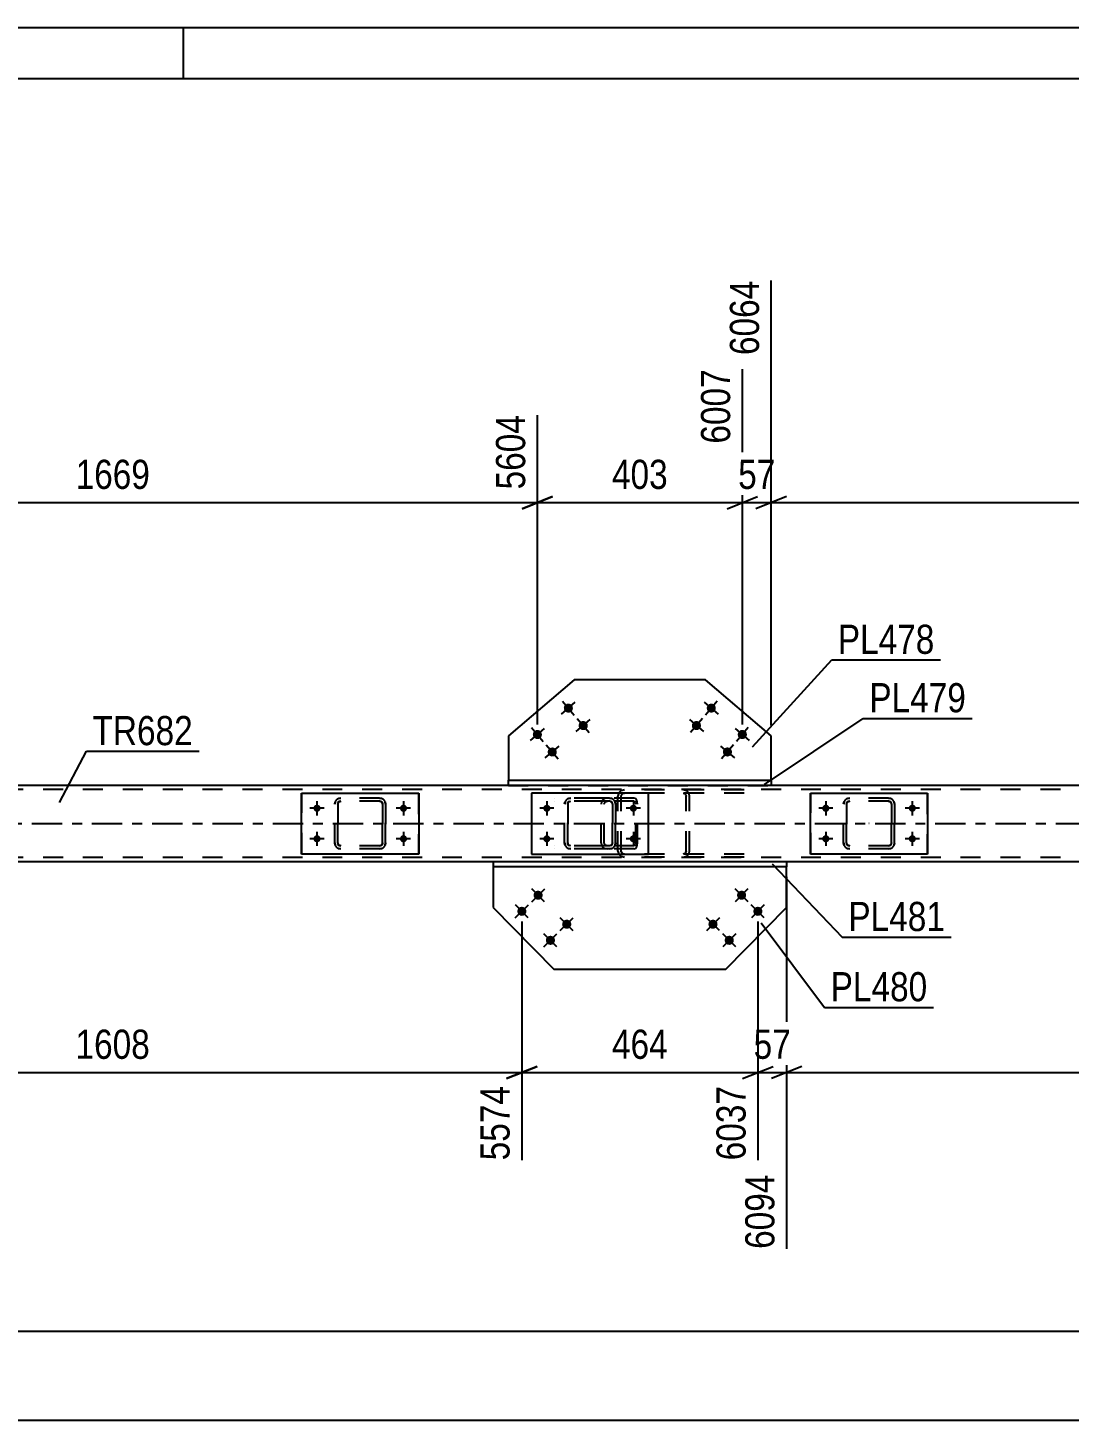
# Model space of a CAD drawing. Header units: millimetres. Extents: x 0 to 1189, y 0 to 841.
# Drawn here: x 333.7 to 436, y 704.2 to 841 of the extents above; entities that cross this region are included whole.
import ezdxf

# ---------------------------------------------------------------- set-up
doc = ezdxf.new("R2010")
doc.units = ezdxf.units.MM
doc.linetypes.add('DXK_LINE_DOT2', pattern=[3.9198, 1.9599, -1.9599])
doc.linetypes.add('DXK_LINE_DOT3', pattern=[5.9187, 2.979, -0.9799, 0.9799, -0.9799])
doc.styles.add('Arial Narrow', font='ARIALN.TTF', dxfattribs={"height": 0.2})

# ---------------------------------------------------------------- blocks, each defined once
blk = doc.blocks.new('Unknown-570385304-1115')
at = {"color": 5, "linetype": 'Continuous'}
for p, q in [((1189, 841), (0, 841)), ((349, 836), (349, 841)), ((1184, 836), (5, 836))]:
    blk.add_line(p, q, dxfattribs=at)
blk = doc.blocks.new('Part-570385304-5511 - 5376')
at = {"color": 2, "linetype": 'Continuous'}
for p, q in [((379.42, 758.59), (379.42, 754.59)), ((408.26, 754.59), (408.26, 758.59)), ((379.42, 754.59), (385.39, 748.54)), ((402.29, 748.54), (408.26, 754.59)), ((385.39, 748.54), (402.29, 748.54))]:
    blk.add_line(p, q, dxfattribs=at)
at = {"color": 7, "linetype": 'DXK_LINE_DOT2'}
blk.add_line((408.26, 758.59), (379.42, 758.59), dxfattribs=at)
blk = doc.blocks.new('Part-570385304-5398 - 5376')
at = {"color": 2, "linetype": 'Continuous'}
for p, q in [((408.26, 759.09), (379.42, 759.09)), ((379.42, 759.09), (379.42, 758.59)), ((408.26, 759.09), (408.26, 758.59)), ((408.26, 758.59), (379.42, 758.59))]:
    blk.add_line(p, q, dxfattribs=at)
blk = doc.blocks.new('Part-570385304-5485 - 5376')
at = {"color": 7, "linetype": 'DXK_LINE_DOT2'}
for p, q in [((392.33, 766.14), (392.09, 766.1)), ((404.09, 766.14), (392.33, 766.14)), ((398.32, 766.1), (398.08, 766.14)), ((391.74, 765.77), (391.69, 765.54)), ((391.69, 760.14), (391.69, 765.54)), ((392.01, 765.54), (392.04, 765.66)), ((392.01, 760.14), (392.01, 765.54)), ((392.04, 765.66), (392.1, 765.76)), ((392.1, 765.76), (392.21, 765.82)), ((392.21, 765.82), (392.33, 765.84)), ((404.09, 765.84), (392.33, 765.84)), ((398.08, 765.84), (398.2, 765.82)), ((398.2, 765.82), (398.3, 765.76)), ((398.3, 765.76), (398.37, 765.66)), ((398.37, 765.66), (398.4, 765.54)), ((398.4, 760.14), (398.4, 765.54)), ((398.72, 765.54), (398.67, 765.77)), ((398.72, 760.14), (398.72, 765.54)), ((391.69, 760.14), (391.74, 759.92)), ((392.04, 760.03), (392.01, 760.14)), ((392.1, 759.93), (392.04, 760.03)), ((392.09, 759.59), (392.33, 759.54)), ((392.21, 759.87), (392.1, 759.93)), ((392.33, 759.84), (392.21, 759.87)), ((404.09, 759.84), (392.33, 759.84)), ((404.09, 759.54), (392.33, 759.54)), ((398.2, 759.87), (398.08, 759.84)), ((398.08, 759.54), (398.32, 759.59)), ((398.3, 759.93), (398.2, 759.87)), ((398.37, 760.03), (398.3, 759.93)), ((398.4, 760.14), (398.37, 760.03)), ((398.67, 759.92), (398.72, 760.14))]:
    blk.add_line(p, q, dxfattribs=at)
for centre, start, end in [((392.31, 765.52), 110.7583, 155.68), ((398.1, 765.52), 24.32, 69.2417), ((392.31, 760.17), 204.32, 249.2417), ((398.1, 760.17), 290.7583, 335.68)]:
    blk.add_arc(centre, 0.621, start, end, dxfattribs=at)
blk = doc.blocks.new('Bolt-570385304-5494 - 5376')
at = {"linetype": 'Continuous'}
for points in [[(384.7, 763.99, -1), (384.7, 764.69, -1)], [(393.2, 763.99, -1), (393.2, 764.69, -1)], [(384.7, 760.99, -1), (384.7, 761.69, -1)], [(393.2, 760.99, -1), (393.2, 761.69, -1)]]:
    blk.add_hatch(color=1, dxfattribs=at).paths.add_polyline_path(points)
at = {"color": 1, "linetype": 'Continuous'}
for p, q in [((384.7, 765.04), (384.7, 763.64)), ((393.2, 765.04), (393.2, 763.64)), ((385.4, 764.34), (384, 764.34)), ((393.9, 764.34), (392.5, 764.34)), ((384.7, 762.04), (384.7, 760.64)), ((393.2, 762.04), (393.2, 760.64)), ((385.4, 761.34), (384, 761.34)), ((393.9, 761.34), (392.5, 761.34))]:
    blk.add_line(p, q, dxfattribs=at)
blk = doc.blocks.new('Part-570385304-5432 - 5376')
at = {"color": 7, "linetype": 'DXK_LINE_DOT2'}
for p, q in [((393.27, 765.34), (385.42, 765.34)), ((393.27, 765.04), (385.42, 765.04)), ((390.07, 764.97), (390.03, 764.74)), ((390.03, 760.94), (390.03, 764.74)), ((390.34, 764.74), (390.37, 764.86)), ((390.34, 760.94), (390.34, 764.74)), ((390.37, 764.86), (390.43, 764.96)), ((390.66, 765.34), (390.42, 765.3)), ((390.43, 764.96), (390.54, 765.02)), ((390.54, 765.02), (390.66, 765.04)), ((391.69, 765.04), (391.69, 765.34)), ((393.4, 765.3), (393.27, 765.34)), ((393.27, 765.04), (393.33, 765.02)), ((393.33, 765.02), (393.39, 764.96)), ((393.39, 764.96), (393.42, 764.86)), ((393.51, 765.17), (393.4, 765.3)), ((393.42, 764.86), (393.44, 764.74)), ((393.44, 760.94), (393.44, 764.74)), ((393.58, 764.97), (393.51, 765.17)), ((393.61, 764.74), (393.58, 764.97)), ((393.61, 760.94), (393.61, 764.74)), ((393.27, 760.64), (385.42, 760.64)), ((390.03, 760.94), (390.07, 760.72)), ((390.37, 760.83), (390.34, 760.94)), ((390.43, 760.73), (390.37, 760.83)), ((390.54, 760.67), (390.43, 760.73)), ((390.66, 760.64), (390.54, 760.67)), ((391.69, 760.34), (391.69, 760.64)), ((393.33, 760.67), (393.27, 760.64)), ((393.39, 760.73), (393.33, 760.67)), ((393.42, 760.83), (393.39, 760.73)), ((393.4, 760.39), (393.51, 760.52)), ((393.44, 760.94), (393.42, 760.83)), ((393.51, 760.52), (393.58, 760.72)), ((393.58, 760.72), (393.61, 760.94)), ((393.27, 760.34), (385.42, 760.34)), ((390.42, 760.39), (390.66, 760.34)), ((393.27, 760.34), (393.4, 760.39))]:
    blk.add_line(p, q, dxfattribs=at)
for centre, start, end in [((390.64, 764.73), 111.1513, 156.1049), ((390.64, 760.96), 203.8951, 248.8487)]:
    blk.add_arc(centre, 0.616, start, end, dxfattribs=at)
blk = doc.blocks.new('Bolt-570385304-5776 - 5376')
at = {"linetype": 'Continuous'}
for points in [[(387.16, 774.47, -1), (386.47, 773.89, -1)], [(388.62, 772.76, -1), (387.93, 772.17, -1)], [(384.11, 771.88, -1), (383.43, 771.29, -1)], [(385.57, 770.16, -1), (384.89, 769.58, -1)]]:
    blk.add_hatch(color=1, dxfattribs=at).paths.add_polyline_path(points)
at = {"color": 1, "linetype": 'Continuous'}
for p, q in [((386.13, 773.59), (387.5, 774.76)), ((386.23, 774.86), (387.4, 773.49)), ((387.59, 771.88), (388.96, 773.05)), ((387.69, 773.15), (388.86, 771.78)), ((383.09, 771), (384.46, 772.17)), ((383.19, 772.27), (384.35, 770.9)), ((384.54, 769.29), (385.92, 770.45)), ((384.65, 770.56), (385.81, 769.19))]:
    blk.add_line(p, q, dxfattribs=at)
blk = doc.blocks.new('Part-570385304-5473 - 5376')
at = {"color": 2, "linetype": 'Continuous'}
for p, q in [((380.92, 766.59), (380.92, 767.09)), ((380.92, 767.09), (406.75, 767.09)), ((380.92, 766.59), (380.92, 766.59)), ((406.75, 766.59), (380.92, 766.59)), ((406.75, 767.09), (406.75, 766.59)), ((406.75, 766.59), (406.75, 766.59))]:
    blk.add_line(p, q, dxfattribs=at)
at = {"color": 7, "linetype": 'DXK_LINE_DOT2'}
for p, q in [((380.92, 767.09), (406.75, 767.09)), ((380.92, 766.59), (406.75, 766.59))]:
    blk.add_line(p, q, dxfattribs=at)
blk = doc.blocks.new('Part-570385304-5516 - 5376')
at = {"color": 2, "linetype": 'Continuous'}
for p, q in [((387.4, 776.97), (380.92, 771.46)), ((400.28, 776.97), (387.4, 776.97)), ((406.75, 771.46), (400.28, 776.97)), ((380.92, 771.46), (380.92, 767.09)), ((406.75, 767.09), (406.75, 771.46))]:
    blk.add_line(p, q, dxfattribs=at)
at = {"color": 7, "linetype": 'DXK_LINE_DOT2'}
blk.add_line((380.92, 767.09), (406.75, 767.09), dxfattribs=at)
blk = doc.blocks.new('Part-570385304-5633 - 5376')
at = {"color": 7, "linetype": 'DXK_LINE_DOT2'}
for p, q in [((363.86, 764.74), (363.9, 764.97)), ((363.91, 764.97), (363.86, 764.74)), ((363.86, 760.94), (363.86, 764.74)), ((363.86, 764.74), (363.86, 764.74)), ((363.86, 760.94), (363.86, 764.74)), ((364.16, 764.74), (364.19, 764.86)), ((364.18, 764.86), (364.16, 764.74)), ((364.16, 760.94), (364.16, 764.74)), ((364.16, 764.74), (364.16, 764.74)), ((364.16, 764.74), (364.16, 760.94)), ((364.24, 764.96), (364.18, 764.86)), ((364.19, 764.86), (364.25, 764.96)), ((364.23, 765.3), (364.46, 765.34)), ((364.23, 765.3), (364.24, 765.3)), ((364.46, 765.34), (364.24, 765.3)), ((364.34, 765.02), (364.24, 764.96)), ((364.25, 764.96), (364.35, 765.02)), ((364.46, 765.04), (364.34, 765.02)), ((364.35, 765.02), (364.46, 765.04)), ((368.26, 765.34), (364.46, 765.34)), ((368.26, 765.04), (364.46, 765.04)), ((368.26, 765.34), (368.49, 765.3)), ((368.49, 765.3), (368.26, 765.34)), ((368.26, 765.04), (368.38, 765.02)), ((368.37, 765.02), (368.26, 765.04)), ((368.37, 765.02), (368.38, 765.02)), ((368.47, 764.96), (368.37, 765.02)), ((368.38, 765.02), (368.48, 764.96)), ((368.53, 764.86), (368.47, 764.96)), ((368.48, 764.96), (368.54, 764.86)), ((368.56, 764.74), (368.53, 764.86)), ((368.54, 764.86), (368.56, 764.74)), ((368.56, 760.94), (368.56, 764.74)), ((368.56, 764.74), (368.56, 764.74)), ((368.56, 764.74), (368.56, 760.94)), ((368.81, 764.97), (368.86, 764.74)), ((368.86, 764.74), (368.82, 764.97)), ((368.86, 760.94), (368.86, 764.74)), ((368.86, 764.74), (368.86, 764.74)), ((368.86, 764.74), (368.86, 760.94)), ((363.86, 760.94), (363.86, 760.94)), ((363.9, 760.71), (363.86, 760.94)), ((363.86, 760.94), (363.91, 760.71)), ((364.16, 760.94), (364.16, 760.94)), ((364.19, 760.83), (364.16, 760.94)), ((364.16, 760.94), (364.18, 760.83)), ((364.18, 760.83), (364.24, 760.73)), ((364.25, 760.73), (364.19, 760.83)), ((364.24, 760.73), (364.34, 760.67)), ((364.35, 760.67), (364.25, 760.73)), ((364.34, 760.67), (364.46, 760.64)), ((364.46, 760.64), (364.35, 760.67)), ((368.26, 760.64), (364.46, 760.64)), ((368.38, 760.67), (368.26, 760.64)), ((368.26, 760.64), (368.37, 760.67)), ((368.37, 760.67), (368.47, 760.73)), ((368.37, 760.67), (368.38, 760.67)), ((368.48, 760.73), (368.38, 760.67)), ((368.47, 760.73), (368.53, 760.83)), ((368.54, 760.83), (368.48, 760.73)), ((368.53, 760.83), (368.56, 760.94)), ((368.56, 760.94), (368.54, 760.83)), ((368.56, 760.94), (368.56, 760.94)), ((368.86, 760.94), (368.81, 760.71)), ((368.82, 760.71), (368.86, 760.94)), ((368.86, 760.94), (368.86, 760.94)), ((364.23, 760.39), (364.24, 760.39)), ((364.46, 760.34), (364.23, 760.39)), ((364.24, 760.39), (364.46, 760.34)), ((368.26, 760.34), (364.46, 760.34)), ((368.49, 760.39), (368.26, 760.34)), ((368.26, 760.34), (368.49, 760.39))]:
    blk.add_line(p, q, dxfattribs=at)
at = {"color": 7, "linetype": 'DXK_LINE_DOT3'}
blk.add_line((366.37, 762.84), (366.35, 762.84), dxfattribs=at)
at = {"color": 7, "linetype": 'DXK_LINE_DOT2'}
for centre, start, end in [((364.46, 764.74), 112.5, 157.5), ((364.46, 764.74), 112.5, 157.5), ((368.26, 764.74), 22.5, 67.5), ((368.26, 764.74), 22.5, 67.5), ((364.46, 760.94), 202.5, 247.5), ((364.46, 760.94), 202.5, 247.5), ((368.26, 760.94), 292.5, 337.5), ((368.26, 760.94), 292.5, 337.5)]:
    blk.add_arc(centre, 0.6, start, end, dxfattribs=at)
blk = doc.blocks.new('Part-570385304-5579 - 5376')
at = {"color": 2, "linetype": 'Continuous'}
for p, q in [((410.61, 759.84), (410.61, 765.84)), ((410.61, 765.84), (410.61, 765.84)), ((410.61, 765.84), (422.11, 765.84)), ((422.11, 765.84), (422.11, 759.84)), ((410.61, 759.84), (410.61, 759.84)), ((422.11, 759.84), (410.61, 759.84))]:
    blk.add_line(p, q, dxfattribs=at)
at = {"color": 7, "linetype": 'DXK_LINE_DOT2'}
for p, q in [((410.61, 765.84), (410.61, 759.84)), ((410.61, 765.84), (410.61, 765.84)), ((422.11, 759.84), (422.11, 765.84)), ((410.61, 759.84), (410.61, 759.84))]:
    blk.add_line(p, q, dxfattribs=at)
blk = doc.blocks.new('Bolt-570385304-5727 - 5376')
at = {"linetype": 'Continuous'}
for points in [[(403.52, 755.48, -1), (404.15, 756.12, -1)], [(405.12, 753.9, -1), (405.75, 754.54, -1)], [(400.71, 752.63, -1), (401.34, 753.27, -1)], [(402.31, 751.05, -1), (402.94, 751.69, -1)]]:
    blk.add_hatch(color=1, dxfattribs=at).paths.add_polyline_path(points)
at = {"color": 1, "linetype": 'Continuous'}
for p, q in [((404.47, 755.16), (403.19, 756.43)), ((404.46, 756.44), (403.2, 755.15)), ((401.66, 752.32), (400.38, 753.58)), ((401.65, 753.59), (400.39, 752.31)), ((406.07, 753.58), (404.79, 754.85)), ((406.07, 754.86), (404.8, 753.57)), ((403.26, 750.74), (401.98, 752)), ((403.26, 752.01), (401.99, 750.73))]:
    blk.add_line(p, q, dxfattribs=at)
blk = doc.blocks.new('Part-570385304-5627 - 5376')
at = {"color": 7, "linetype": 'DXK_LINE_DOT2'}
for p, q in [((386.45, 764.74), (386.5, 764.97)), ((386.5, 764.97), (386.45, 764.74)), ((386.45, 760.94), (386.45, 764.74)), ((386.45, 764.74), (386.45, 764.74)), ((386.45, 760.94), (386.45, 764.74)), ((386.75, 764.74), (386.77, 764.86)), ((386.77, 764.86), (386.75, 764.74)), ((386.75, 760.94), (386.75, 764.74)), ((386.75, 764.74), (386.75, 764.74)), ((386.75, 764.74), (386.75, 760.94)), ((386.77, 764.86), (386.84, 764.96)), ((386.84, 764.96), (386.77, 764.86)), ((386.82, 765.3), (387.05, 765.34)), ((387.05, 765.34), (386.82, 765.3)), ((386.84, 764.96), (386.94, 765.02)), ((386.94, 765.02), (386.84, 764.96)), ((386.94, 765.02), (387.05, 765.04)), ((390.85, 765.34), (387.05, 765.34)), ((390.85, 765.04), (387.05, 765.04)), ((390.85, 765.34), (391.08, 765.3)), ((391.08, 765.3), (390.85, 765.34)), ((390.97, 765.02), (390.85, 765.04)), ((390.97, 765.02), (391.06, 764.96)), ((391.06, 764.96), (390.97, 765.02)), ((391.06, 764.96), (391.13, 764.86)), ((391.13, 764.86), (391.06, 764.96)), ((391.13, 764.86), (391.15, 764.74)), ((391.15, 764.74), (391.13, 764.86)), ((391.15, 760.94), (391.15, 764.74)), ((391.15, 764.74), (391.15, 764.74)), ((391.15, 764.74), (391.15, 760.94)), ((391.4, 764.97), (391.45, 764.74)), ((391.45, 764.74), (391.4, 764.97)), ((391.45, 760.94), (391.45, 764.74)), ((391.45, 764.74), (391.45, 764.74)), ((391.45, 764.74), (391.45, 760.94)), ((386.45, 760.94), (386.45, 760.94)), ((386.5, 760.71), (386.45, 760.94)), ((386.45, 760.94), (386.5, 760.71)), ((386.75, 760.94), (386.75, 760.94)), ((386.77, 760.83), (386.75, 760.94)), ((386.75, 760.94), (386.77, 760.83)), ((386.84, 760.73), (386.77, 760.83)), ((386.77, 760.83), (386.84, 760.73)), ((386.94, 760.67), (386.84, 760.73)), ((386.84, 760.73), (386.94, 760.67)), ((387.05, 760.64), (386.94, 760.67)), ((390.85, 760.64), (387.05, 760.64)), ((390.97, 760.67), (390.85, 760.64)), ((391.06, 760.73), (390.97, 760.67)), ((390.97, 760.67), (391.06, 760.73)), ((391.13, 760.83), (391.06, 760.73)), ((391.06, 760.73), (391.13, 760.83)), ((391.15, 760.94), (391.13, 760.83)), ((391.13, 760.83), (391.15, 760.94)), ((391.15, 760.94), (391.15, 760.94)), ((391.45, 760.94), (391.4, 760.71)), ((391.4, 760.71), (391.45, 760.94)), ((391.45, 760.94), (391.45, 760.94)), ((387.05, 760.34), (386.82, 760.39)), ((386.82, 760.39), (387.05, 760.34)), ((390.85, 760.34), (387.05, 760.34)), ((391.08, 760.39), (390.85, 760.34)), ((390.85, 760.34), (391.08, 760.39))]:
    blk.add_line(p, q, dxfattribs=at)
at = {"color": 7, "linetype": 'DXK_LINE_DOT3'}
blk.add_line((388.95, 762.84), (388.95, 762.84), dxfattribs=at)
at = {"color": 7, "linetype": 'DXK_LINE_DOT2'}
for centre, start, end in [((387.05, 764.74), 112.5, 157.5), ((387.05, 764.74), 112.5, 157.5), ((390.85, 764.74), 22.5, 67.5), ((390.85, 764.74), 22.5, 67.5), ((387.05, 760.94), 202.5, 247.5), ((387.05, 760.94), 202.5, 247.5), ((390.85, 760.94), 292.5, 337.5), ((390.85, 760.94), 292.5, 337.5)]:
    blk.add_arc(centre, 0.6, start, end, dxfattribs=at)
blk = doc.blocks.new('Part-570385304-5632 - 5376')
at = {"color": 2, "linetype": 'Continuous'}
for p, q in [((360.61, 759.84), (360.61, 765.84)), ((360.61, 765.84), (360.61, 765.84)), ((360.61, 765.84), (372.11, 765.84)), ((372.11, 765.84), (372.11, 759.84)), ((360.61, 759.84), (360.61, 759.84)), ((372.11, 759.84), (360.61, 759.84))]:
    blk.add_line(p, q, dxfattribs=at)
at = {"color": 7, "linetype": 'DXK_LINE_DOT2'}
for p, q in [((360.61, 765.84), (360.61, 759.84)), ((360.61, 765.84), (360.61, 765.84)), ((372.11, 759.84), (372.11, 765.84)), ((360.61, 759.84), (360.61, 759.84))]:
    blk.add_line(p, q, dxfattribs=at)
blk = doc.blocks.new('Part-570385304-5647 - 5376')
at = {"color": 2, "linetype": 'Continuous'}
for p, q in [((394.7, 765.84), (383.2, 765.84)), ((383.2, 765.84), (383.2, 759.84)), ((394.7, 759.84), (394.7, 765.84)), ((383.2, 759.84), (394.7, 759.84))]:
    blk.add_line(p, q, dxfattribs=at)
blk = doc.blocks.new('Part-570385304-5676 - 5376')
at = {"color": 7, "linetype": 'DXK_LINE_DOT2'}
for p, q in [((976.09, 766.19), (150.61, 766.19)), ((976.09, 766.59), (258, 766.59)), ((406.75, 766.59), (380.92, 766.59)), ((976.09, 759.49), (150.61, 759.49)), ((408.26, 759.09), (379.42, 759.09))]:
    blk.add_line(p, q, dxfattribs=at)
at = {"color": 2, "linetype": 'Continuous'}
for p, q in [((380.92, 766.59), (301.11, 766.59)), ((487.34, 766.59), (406.75, 766.59)), ((379.42, 759.09), (302.62, 759.09)), ((485.84, 759.09), (408.26, 759.09))]:
    blk.add_line(p, q, dxfattribs=at)
at = {"color": 7, "linetype": 'DXK_LINE_DOT3'}
blk.add_line((150.61, 762.84), (976.09, 762.84), dxfattribs=at)
blk = doc.blocks.new('Part-570385304-5704 - 5376')
at = {"color": 7, "linetype": 'DXK_LINE_DOT2'}
for p, q in [((413.86, 764.74), (413.9, 764.97)), ((413.91, 764.97), (413.86, 764.74)), ((413.86, 760.94), (413.86, 764.74)), ((413.86, 764.74), (413.86, 764.74)), ((413.86, 760.94), (413.86, 764.74)), ((414.16, 764.74), (414.19, 764.86)), ((414.18, 764.86), (414.16, 764.74)), ((414.16, 760.94), (414.16, 764.74)), ((414.16, 764.74), (414.16, 764.74)), ((414.16, 764.74), (414.16, 760.94)), ((414.24, 764.96), (414.18, 764.86)), ((414.19, 764.86), (414.25, 764.96)), ((414.23, 765.3), (414.46, 765.34)), ((414.46, 765.34), (414.23, 765.3)), ((414.23, 765.3), (414.23, 765.3)), ((414.34, 765.02), (414.24, 764.96)), ((414.25, 764.96), (414.35, 765.02)), ((414.46, 765.04), (414.34, 765.02)), ((414.35, 765.02), (414.46, 765.04)), ((418.26, 765.34), (414.46, 765.34)), ((418.26, 765.04), (414.46, 765.04)), ((418.26, 765.34), (418.49, 765.3)), ((418.49, 765.3), (418.26, 765.34)), ((418.26, 765.04), (418.38, 765.02)), ((418.37, 765.02), (418.26, 765.04)), ((418.37, 765.02), (418.38, 765.02)), ((418.47, 764.96), (418.37, 765.02)), ((418.38, 765.02), (418.48, 764.96)), ((418.53, 764.86), (418.47, 764.96)), ((418.48, 764.96), (418.54, 764.86)), ((418.56, 764.74), (418.53, 764.86)), ((418.54, 764.86), (418.56, 764.74)), ((418.56, 760.94), (418.56, 764.74)), ((418.56, 764.74), (418.56, 764.74)), ((418.56, 764.74), (418.56, 760.94)), ((418.81, 764.97), (418.86, 764.74)), ((418.86, 764.74), (418.82, 764.97)), ((418.86, 760.94), (418.86, 764.74)), ((418.86, 764.74), (418.86, 764.74)), ((418.86, 764.74), (418.86, 760.94)), ((413.86, 760.94), (413.86, 760.94)), ((413.9, 760.71), (413.86, 760.94)), ((413.86, 760.94), (413.91, 760.71)), ((414.16, 760.94), (414.16, 760.94)), ((414.19, 760.83), (414.16, 760.94)), ((414.16, 760.94), (414.18, 760.83)), ((414.18, 760.83), (414.24, 760.73)), ((414.25, 760.73), (414.19, 760.83)), ((414.24, 760.73), (414.34, 760.67)), ((414.35, 760.67), (414.25, 760.73)), ((414.34, 760.67), (414.46, 760.64)), ((414.46, 760.64), (414.35, 760.67)), ((418.26, 760.64), (414.46, 760.64)), ((418.38, 760.67), (418.26, 760.64)), ((418.26, 760.64), (418.37, 760.67)), ((418.37, 760.67), (418.47, 760.73)), ((418.37, 760.67), (418.38, 760.67)), ((418.48, 760.73), (418.38, 760.67)), ((418.47, 760.73), (418.53, 760.83)), ((418.54, 760.83), (418.48, 760.73)), ((418.53, 760.83), (418.56, 760.94)), ((418.56, 760.94), (418.54, 760.83)), ((418.56, 760.94), (418.56, 760.94)), ((418.86, 760.94), (418.81, 760.71)), ((418.82, 760.71), (418.86, 760.94)), ((418.86, 760.94), (418.86, 760.94)), ((414.23, 760.39), (414.23, 760.39)), ((414.46, 760.34), (414.23, 760.39)), ((414.23, 760.39), (414.46, 760.34)), ((418.26, 760.34), (414.46, 760.34)), ((418.49, 760.39), (418.26, 760.34)), ((418.26, 760.34), (418.49, 760.39))]:
    blk.add_line(p, q, dxfattribs=at)
at = {"color": 7, "linetype": 'DXK_LINE_DOT3'}
blk.add_line((416.37, 762.84), (416.35, 762.84), dxfattribs=at)
at = {"color": 7, "linetype": 'DXK_LINE_DOT2'}
for centre, start, end in [((414.46, 764.74), 112.5, 157.5), ((414.46, 764.74), 112.5, 157.5), ((418.26, 764.74), 22.5, 67.5), ((418.26, 764.74), 22.5, 67.5), ((414.46, 760.94), 202.5, 247.5), ((414.46, 760.94), 202.5, 247.5), ((418.26, 760.94), 292.5, 337.5), ((418.26, 760.94), 292.5, 337.5)]:
    blk.add_arc(centre, 0.6, start, end, dxfattribs=at)
blk = doc.blocks.new('Bolt-570385304-5770 - 5376')
at = {"linetype": 'Continuous'}
for points in [[(361.76, 764.34), (361.77, 764.42), (361.8, 764.49), (361.83, 764.55), (361.88, 764.6), (361.94, 764.65), (362.01, 764.68), (362.08, 764.69), (362.15, 764.69), (362.22, 764.68), (362.29, 764.65), (362.35, 764.6), (362.4, 764.55), (362.43, 764.49), (362.46, 764.42), (362.46, 764.34), (362.46, 764.27), (362.43, 764.2), (362.4, 764.14), (362.35, 764.08), (362.29, 764.04), (362.22, 764.01), (362.15, 763.99), (362.08, 763.99), (362.01, 764.01), (361.94, 764.04), (361.88, 764.08), (361.83, 764.14), (361.8, 764.2), (361.77, 764.27)], [(370.26, 764.34), (370.27, 764.42), (370.3, 764.49), (370.33, 764.55), (370.38, 764.6), (370.44, 764.65), (370.51, 764.68), (370.58, 764.69), (370.65, 764.69), (370.72, 764.68), (370.79, 764.65), (370.85, 764.6), (370.9, 764.55), (370.93, 764.49), (370.96, 764.42), (370.96, 764.34), (370.96, 764.27), (370.93, 764.2), (370.9, 764.14), (370.85, 764.08), (370.79, 764.04), (370.72, 764.01), (370.65, 763.99), (370.58, 763.99), (370.51, 764.01), (370.44, 764.04), (370.38, 764.08), (370.33, 764.14), (370.3, 764.2), (370.27, 764.27)], [(361.76, 761.34), (361.77, 761.42), (361.8, 761.49), (361.83, 761.55), (361.88, 761.6), (361.94, 761.65), (362.01, 761.68), (362.08, 761.69), (362.15, 761.69), (362.22, 761.68), (362.29, 761.65), (362.35, 761.6), (362.4, 761.55), (362.43, 761.49), (362.46, 761.42), (362.46, 761.34), (362.46, 761.27), (362.43, 761.2), (362.4, 761.14), (362.35, 761.08), (362.29, 761.04), (362.22, 761.01), (362.15, 760.99), (362.08, 760.99), (362.01, 761.01), (361.94, 761.04), (361.88, 761.08), (361.83, 761.14), (361.8, 761.2), (361.77, 761.27)], [(370.26, 761.34), (370.27, 761.42), (370.3, 761.49), (370.33, 761.55), (370.38, 761.6), (370.44, 761.65), (370.51, 761.68), (370.58, 761.69), (370.65, 761.69), (370.72, 761.68), (370.79, 761.65), (370.85, 761.6), (370.9, 761.55), (370.93, 761.49), (370.96, 761.42), (370.96, 761.34), (370.96, 761.27), (370.93, 761.2), (370.9, 761.14), (370.85, 761.08), (370.79, 761.04), (370.72, 761.01), (370.65, 760.99), (370.58, 760.99), (370.51, 761.01), (370.44, 761.04), (370.38, 761.08), (370.33, 761.14), (370.3, 761.2), (370.27, 761.27)]]:
    blk.add_hatch(color=1, dxfattribs=at).paths.add_polyline_path(points)
at = {"color": 1, "linetype": 'Continuous'}
for p, q in [((362.11, 765.04), (362.11, 763.64)), ((370.61, 765.04), (370.61, 763.64)), ((362.81, 764.34), (361.41, 764.34)), ((371.31, 764.34), (369.91, 764.34)), ((362.11, 762.04), (362.11, 760.64)), ((370.61, 762.04), (370.61, 760.64)), ((362.81, 761.34), (361.41, 761.34)), ((371.31, 761.34), (369.91, 761.34))]:
    blk.add_line(p, q, dxfattribs=at)
blk = doc.blocks.new('Bolt-570385304-5771 - 5376')
at = {"linetype": 'Continuous'}
for points in [[(411.76, 764.34), (411.77, 764.42), (411.79, 764.49), (411.83, 764.55), (411.88, 764.6), (411.94, 764.65), (412.01, 764.68), (412.08, 764.69), (412.15, 764.69), (412.22, 764.68), (412.29, 764.65), (412.35, 764.6), (412.4, 764.55), (412.43, 764.49), (412.46, 764.42), (412.46, 764.34), (412.46, 764.27), (412.43, 764.2), (412.4, 764.14), (412.35, 764.08), (412.29, 764.04), (412.22, 764.01), (412.15, 763.99), (412.08, 763.99), (412.01, 764.01), (411.94, 764.04), (411.88, 764.08), (411.83, 764.14), (411.79, 764.2), (411.77, 764.27)], [(420.26, 764.34), (420.27, 764.42), (420.29, 764.49), (420.33, 764.55), (420.38, 764.6), (420.44, 764.65), (420.51, 764.68), (420.58, 764.69), (420.65, 764.69), (420.72, 764.68), (420.79, 764.65), (420.85, 764.6), (420.9, 764.55), (420.93, 764.49), (420.96, 764.42), (420.96, 764.34), (420.96, 764.27), (420.93, 764.2), (420.9, 764.14), (420.85, 764.08), (420.79, 764.04), (420.72, 764.01), (420.65, 763.99), (420.58, 763.99), (420.51, 764.01), (420.44, 764.04), (420.38, 764.08), (420.33, 764.14), (420.29, 764.2), (420.27, 764.27)], [(411.76, 761.34), (411.77, 761.42), (411.79, 761.49), (411.83, 761.55), (411.88, 761.6), (411.94, 761.65), (412.01, 761.68), (412.08, 761.69), (412.15, 761.69), (412.22, 761.68), (412.29, 761.65), (412.35, 761.6), (412.4, 761.55), (412.43, 761.49), (412.46, 761.42), (412.46, 761.34), (412.46, 761.27), (412.43, 761.2), (412.4, 761.14), (412.35, 761.08), (412.29, 761.04), (412.22, 761.01), (412.15, 760.99), (412.08, 760.99), (412.01, 761.01), (411.94, 761.04), (411.88, 761.08), (411.83, 761.14), (411.79, 761.2), (411.77, 761.27)], [(420.26, 761.34), (420.27, 761.42), (420.29, 761.49), (420.33, 761.55), (420.38, 761.6), (420.44, 761.65), (420.51, 761.68), (420.58, 761.69), (420.65, 761.69), (420.72, 761.68), (420.79, 761.65), (420.85, 761.6), (420.9, 761.55), (420.93, 761.49), (420.96, 761.42), (420.96, 761.34), (420.96, 761.27), (420.93, 761.2), (420.9, 761.14), (420.85, 761.08), (420.79, 761.04), (420.72, 761.01), (420.65, 760.99), (420.58, 760.99), (420.51, 761.01), (420.44, 761.04), (420.38, 761.08), (420.33, 761.14), (420.29, 761.2), (420.27, 761.27)]]:
    blk.add_hatch(color=1, dxfattribs=at).paths.add_polyline_path(points)
at = {"color": 1, "linetype": 'Continuous'}
for p, q in [((412.11, 765.04), (412.11, 763.64)), ((420.61, 765.04), (420.61, 763.64)), ((412.81, 764.34), (411.41, 764.34)), ((421.31, 764.34), (419.91, 764.34)), ((412.11, 762.04), (412.11, 760.64)), ((420.61, 762.04), (420.61, 760.64)), ((412.81, 761.34), (411.41, 761.34)), ((421.31, 761.34), (419.91, 761.34))]:
    blk.add_line(p, q, dxfattribs=at)
blk = doc.blocks.new('Bolt-570385304-5775 - 5376')
at = {"linetype": 'Continuous'}
for points in [[(383.53, 756.12, -1), (384.16, 755.48, -1)], [(381.93, 754.54, -1), (382.56, 753.9, -1)], [(386.34, 753.27, -1), (386.97, 752.63, -1)], [(384.74, 751.69, -1), (385.37, 751.05, -1)]]:
    blk.add_hatch(color=1, dxfattribs=at).paths.add_polyline_path(points)
at = {"color": 1, "linetype": 'Continuous'}
for p, q in [((384.48, 755.15), (383.21, 756.44)), ((383.21, 755.16), (384.49, 756.43)), ((381.6, 753.58), (382.89, 754.85)), ((382.88, 753.57), (381.61, 754.86)), ((387.29, 752.31), (386.02, 753.59)), ((386.02, 752.32), (387.3, 753.58)), ((384.41, 750.74), (385.69, 752)), ((385.69, 750.73), (384.42, 752.01))]:
    blk.add_line(p, q, dxfattribs=at)
blk = doc.blocks.new('Bolt-570385304-5777 - 5376')
at = {"linetype": 'Continuous'}
for points in [[(401.2, 773.89, -1), (400.52, 774.47, -1)], [(399.74, 772.17, -1), (399.06, 772.76, -1)], [(404.25, 771.29, -1), (403.56, 771.88, -1)], [(402.79, 769.58, -1), (402.1, 770.16, -1)]]:
    blk.add_hatch(color=1, dxfattribs=at).paths.add_polyline_path(points)
at = {"color": 1, "linetype": 'Continuous'}
for p, q in [((400.17, 774.76), (401.55, 773.59)), ((401.44, 774.86), (400.28, 773.49)), ((398.72, 773.05), (400.09, 771.88)), ((399.98, 773.15), (398.82, 771.78)), ((403.22, 772.17), (404.59, 771)), ((404.49, 772.27), (403.32, 770.9)), ((401.76, 770.45), (403.13, 769.29)), ((403.03, 770.56), (401.86, 769.19))]:
    blk.add_line(p, q, dxfattribs=at)
blk = doc.blocks.new('StraightDimension-570385304-24545 - 5376')
at = {"color": 7, "linetype": 'Continuous'}
for p, q in [((403.91, 772.58), (403.91, 807.47)), ((383.77, 772.58), (383.77, 802.97)), ((385.27, 794.96), (382.27, 793.76)), ((402.41, 793.76), (405.41, 794.96)), ((383.77, 794.36), (403.91, 794.36))]:
    blk.add_line(p, q, dxfattribs=at)
at = {"color": 0}
blk.add_wipeout([(397.18, 795.11), (397.18, 799.31), (390.5, 799.31), (390.5, 795.11)], dxfattribs=at)
at = {"color": 3, "style": 'Arial Narrow'}
blk.add_text('403', height=2.863, dxfattribs=at).set_placement((391.1, 795.71))
at = {"color": 0, "linetype": 'Continuous'}
blk.add_wipeout([(403.31, 808.07), (399.11, 808.07), (399.11, 799.56), (403.31, 799.56)], dxfattribs=at)
at = {"color": 3, "linetype": 'Continuous', "style": 'Arial Narrow'}
blk.add_text('6007', height=2.863, rotation=90.0002, dxfattribs=at).set_placement((402.71, 800.16))
blk = doc.blocks.new('StraightDimension-570385304-24546 - 5376')
at = {"color": 7, "linetype": 'Continuous'}
for p, q in [((300.34, 772.59), (300.34, 816.17)), ((383.77, 772.58), (383.77, 802.97)), ((301.84, 794.96), (298.84, 793.76)), ((382.27, 793.76), (385.27, 794.96)), ((300.34, 794.36), (383.77, 794.36))]:
    blk.add_line(p, q, dxfattribs=at)
at = {"color": 0}
blk.add_wipeout([(346.31, 795.11), (346.31, 799.31), (337.8, 799.31), (337.8, 795.11)], dxfattribs=at)
at = {"color": 3, "style": 'Arial Narrow'}
blk.add_text('1669', height=2.863, dxfattribs=at).set_placement((338.4, 795.71))
at = {"color": 0, "linetype": 'Continuous'}
blk.add_wipeout([(383.17, 803.57), (378.97, 803.57), (378.97, 795.06), (383.17, 795.06)], dxfattribs=at)
at = {"color": 3, "linetype": 'Continuous', "style": 'Arial Narrow'}
blk.add_text('5604', height=2.863, rotation=90.0002, dxfattribs=at).set_placement((382.57, 795.66))
blk = doc.blocks.new('StraightDimension-570385304-24544 - 5376')
at = {"color": 7, "linetype": 'Continuous'}
for p, q in [((406.75, 772.46), (406.75, 816.17)), ((403.91, 772.58), (403.91, 807.47)), ((402.41, 793.76), (405.41, 794.96)), ((408.25, 794.96), (405.25, 793.76)), ((403.91, 794.36), (406.75, 794.36))]:
    blk.add_line(p, q, dxfattribs=at)
at = {"color": 0, "linetype": 'Continuous'}
blk.add_wipeout([(406.15, 816.77), (401.95, 816.77), (401.95, 808.26), (406.15, 808.26)], dxfattribs=at)
at = {"color": 0}
blk.add_wipeout([(407.76, 795.11), (407.76, 799.31), (402.9, 799.31), (402.9, 795.11)], dxfattribs=at)
at = {"color": 3, "linetype": 'Continuous', "style": 'Arial Narrow'}
blk.add_text('6064', height=2.863, rotation=90.0002, dxfattribs=at).set_placement((405.55, 808.86))
at = {"color": 3, "style": 'Arial Narrow'}
blk.add_text('57', height=2.863, dxfattribs=at).set_placement((403.5, 795.71))
blk = doc.blocks.new('StraightDimension-570385304-6654 - 5376')
at = {"color": 7, "linetype": 'Continuous'}
for p, q in [((408.26, 757.59), (408.26, 721.06)), ((488.66, 753.22), (488.66, 729.76)), ((409.76, 738.98), (406.76, 737.78)), ((487.16, 737.78), (490.16, 738.98)), ((408.26, 738.38), (488.66, 738.38))]:
    blk.add_line(p, q, dxfattribs=at)
at = {"color": 0}
blk.add_wipeout([(452.72, 739.13), (452.72, 743.33), (444.2, 743.33), (444.2, 739.13)], dxfattribs=at)
at = {"color": 3, "style": 'Arial Narrow'}
blk.add_text('1608', height=2.863, dxfattribs=at).set_placement((444.8, 739.73))
at = {"color": 0, "linetype": 'Continuous'}
blk.add_wipeout([(488.06, 737.68), (483.86, 737.68), (483.86, 729.16), (488.06, 729.16)], dxfattribs=at)
at = {"color": 3, "linetype": 'Continuous', "style": 'Arial Narrow'}
blk.add_text('7702', height=2.863, rotation=90.0002, dxfattribs=at).set_placement((487.46, 729.76))
blk = doc.blocks.new('StraightDimension-570385304-6648 - 5376')
at = {"color": 7, "linetype": 'Continuous'}
for p, q in [((408.26, 757.59), (408.26, 721.06)), ((405.43, 753.22), (405.43, 729.76)), ((403.93, 737.78), (406.93, 738.98)), ((409.76, 738.98), (406.76, 737.78)), ((405.43, 738.38), (408.26, 738.38))]:
    blk.add_line(p, q, dxfattribs=at)
at = {"color": 0}
blk.add_wipeout([(409.27, 739.13), (409.27, 743.33), (404.42, 743.33), (404.42, 739.13)], dxfattribs=at)
at = {"color": 0, "linetype": 'Continuous'}
blk.add_wipeout([(407.66, 728.98), (403.46, 728.98), (403.46, 720.46), (407.66, 720.46)], dxfattribs=at)
at = {"color": 3, "style": 'Arial Narrow'}
blk.add_text('57', height=2.863, dxfattribs=at).set_placement((405.02, 739.73))
at = {"color": 3, "linetype": 'Continuous', "style": 'Arial Narrow'}
blk.add_text('6094', height=2.863, rotation=90.0002, dxfattribs=at).set_placement((407.06, 721.06))
blk = doc.blocks.new('StraightDimension-570385304-6640 - 5376')
at = {"color": 7, "linetype": 'Continuous'}
for p, q in [((382.24, 753.22), (382.24, 729.76)), ((405.43, 753.22), (405.43, 729.76)), ((383.74, 738.98), (380.74, 737.78)), ((403.93, 737.78), (406.93, 738.98)), ((382.24, 738.38), (405.43, 738.38))]:
    blk.add_line(p, q, dxfattribs=at)
at = {"color": 0}
blk.add_wipeout([(397.18, 739.13), (397.18, 743.33), (390.5, 743.33), (390.5, 739.13)], dxfattribs=at)
at = {"color": 3, "style": 'Arial Narrow'}
blk.add_text('464', height=2.863, dxfattribs=at).set_placement((391.1, 739.73))
at = {"color": 0, "linetype": 'Continuous'}
blk.add_wipeout([(404.83, 737.68), (400.63, 737.68), (400.63, 729.16), (404.83, 729.16)], dxfattribs=at)
at = {"color": 3, "linetype": 'Continuous', "style": 'Arial Narrow'}
blk.add_text('6037', height=2.863, rotation=90.0002, dxfattribs=at).set_placement((404.23, 729.76))
blk = doc.blocks.new('StraightDimension-570385304-6745 - 5376')
at = {"color": 7, "linetype": 'Continuous'}
blk.add_line((104.78, 712.99), (976.09, 712.99), dxfattribs=at)
blk = doc.blocks.new('StraightDimension-570385304-6634 - 5376')
at = {"color": 7, "linetype": 'Continuous'}
for p, q in [((301.84, 757.59), (301.84, 721.06)), ((382.24, 753.22), (382.24, 729.76)), ((303.34, 738.98), (300.34, 737.78)), ((380.74, 737.78), (383.74, 738.98)), ((301.84, 738.38), (382.24, 738.38))]:
    blk.add_line(p, q, dxfattribs=at)
at = {"color": 0}
blk.add_wipeout([(346.3, 739.13), (346.3, 743.33), (337.79, 743.33), (337.79, 739.13)], dxfattribs=at)
at = {"color": 3, "style": 'Arial Narrow'}
blk.add_text('1608', height=2.863, dxfattribs=at).set_placement((338.39, 739.73))
at = {"color": 0, "linetype": 'Continuous'}
blk.add_wipeout([(381.64, 737.68), (377.44, 737.68), (377.44, 729.16), (381.64, 729.16)], dxfattribs=at)
at = {"color": 3, "linetype": 'Continuous', "style": 'Arial Narrow'}
blk.add_text('5574', height=2.863, rotation=90.0002, dxfattribs=at).set_placement((381.04, 729.76))
blk = doc.blocks.new('StraightDimension-570385304-6766 - 5376')
at = {"color": 7, "linetype": 'Continuous'}
blk.add_line((103.78, 704.24), (977.09, 704.24), dxfattribs=at)
blk = doc.blocks.new('StraightDimension-570385304-24543 - 5376')
at = {"color": 7, "linetype": 'Continuous'}
for p, q in [((406.75, 772.46), (406.75, 816.17)), ((490.19, 772.58), (490.19, 802.97)), ((408.25, 794.96), (405.25, 793.76)), ((488.69, 793.76), (491.69, 794.96)), ((406.75, 794.36), (490.19, 794.36))]:
    blk.add_line(p, q, dxfattribs=at)
at = {"color": 0}
blk.add_wipeout([(452.73, 795.11), (452.73, 799.31), (444.21, 799.31), (444.21, 795.11)], dxfattribs=at)
at = {"color": 3, "style": 'Arial Narrow'}
blk.add_text('1669', height=2.863, dxfattribs=at).set_placement((444.81, 795.71))
at = {"color": 0, "linetype": 'Continuous'}
blk.add_wipeout([(489.59, 803.57), (485.39, 803.57), (485.39, 795.06), (489.59, 795.06)], dxfattribs=at)
at = {"color": 3, "linetype": 'Continuous', "style": 'Arial Narrow'}
blk.add_text('7733', height=2.863, rotation=90.0002, dxfattribs=at).set_placement((488.99, 795.66))
blk = doc.blocks.new('Mark-570385304-5512 - 5376')
at = {"color": 0}
blk.add_wipeout([(422.79, 779.51), (422.79, 782.51), (413.29, 782.51), (413.29, 779.51)], dxfattribs=at)
blk.add_wipeout([(422.79, 779.51), (422.79, 782.51), (413.29, 782.51), (413.29, 779.51)], dxfattribs=at)
at = {"color": 30, "linetype": 'Continuous'}
for p, q in [((404.92, 770.37), (412.69, 778.91)), ((412.69, 778.91), (423.39, 778.91))]:
    blk.add_line(p, q, dxfattribs=at)
at = {"color": 3, "style": 'Arial Narrow'}
blk.add_text('PL478', height=2.863, dxfattribs=at).set_placement((413.29, 779.51))
blk = doc.blocks.new('Mark-570385304-5507 - 5376')
at = {"color": 0}
blk.add_wipeout([(422.09, 745.38), (422.09, 748.38), (412.59, 748.38), (412.59, 745.38)], dxfattribs=at)
blk.add_wipeout([(422.09, 745.38), (422.09, 748.38), (412.59, 748.38), (412.59, 745.38)], dxfattribs=at)
at = {"color": 30, "linetype": 'Continuous'}
for p, q in [((405.77, 753.09), (411.99, 744.78)), ((411.99, 744.78), (422.69, 744.78))]:
    blk.add_line(p, q, dxfattribs=at)
at = {"color": 3, "style": 'Arial Narrow'}
blk.add_text('PL480', height=2.863, dxfattribs=at).set_placement((412.59, 745.38))
blk = doc.blocks.new('Mark-570385304-5394 - 5376')
at = {"color": 0}
blk.add_wipeout([(423.84, 752.28), (423.84, 755.28), (414.33, 755.28), (414.33, 752.28)], dxfattribs=at)
blk.add_wipeout([(423.84, 752.28), (423.84, 755.28), (414.33, 755.28), (414.33, 752.28)], dxfattribs=at)
at = {"color": 30, "linetype": 'Continuous'}
for p, q in [((406.84, 758.87), (413.73, 751.68)), ((413.73, 751.68), (424.44, 751.68))]:
    blk.add_line(p, q, dxfattribs=at)
at = {"color": 3, "style": 'Arial Narrow'}
blk.add_text('PL481', height=2.863, dxfattribs=at).set_placement((414.33, 752.28))
blk = doc.blocks.new('Mark-570385304-5469 - 5376')
at = {"color": 0}
blk.add_wipeout([(425.89, 773.77), (425.89, 776.77), (416.39, 776.77), (416.39, 773.77)], dxfattribs=at)
blk.add_wipeout([(425.89, 773.77), (425.89, 776.77), (416.39, 776.77), (416.39, 773.77)], dxfattribs=at)
at = {"color": 30, "linetype": 'Continuous'}
for p, q in [((406.1, 766.69), (415.79, 773.17)), ((415.79, 773.17), (426.49, 773.17))]:
    blk.add_line(p, q, dxfattribs=at)
at = {"color": 3, "style": 'Arial Narrow'}
blk.add_text('PL479', height=2.863, dxfattribs=at).set_placement((416.39, 773.77))
blk = doc.blocks.new('Mark-570385304-5672 - 5376')
at = {"color": 0}
blk.add_wipeout([(349.93, 770.54), (349.93, 773.54), (340.06, 773.54), (340.06, 770.54)], dxfattribs=at)
blk.add_wipeout([(349.93, 770.54), (349.93, 773.54), (340.06, 773.54), (340.06, 770.54)], dxfattribs=at)
at = {"color": 30, "linetype": 'Continuous'}
for p, q in [((336.81, 764.91), (339.46, 769.94)), ((339.46, 769.94), (350.53, 769.94))]:
    blk.add_line(p, q, dxfattribs=at)
at = {"color": 3, "style": 'Arial Narrow'}
blk.add_text('TR682', height=2.863, dxfattribs=at).set_placement((340.06, 770.54))

msp = doc.modelspace()

# ---------------------------------------------------------------- block references
for name in ['Unknown-570385304-1115', 'Part-570385304-5516 - 5376', 'Bolt-570385304-5776 - 5376', 'Bolt-570385304-5777 - 5376', 'Part-570385304-5676 - 5376', 'Part-570385304-5473 - 5376', 'Part-570385304-5485 - 5376', 'Part-570385304-5632 - 5376', 'Bolt-570385304-5770 - 5376', 'Part-570385304-5633 - 5376', 'Part-570385304-5647 - 5376', 'Bolt-570385304-5494 - 5376', 'Part-570385304-5432 - 5376', 'Part-570385304-5627 - 5376', 'Part-570385304-5579 - 5376', 'Bolt-570385304-5771 - 5376', 'Part-570385304-5704 - 5376', 'Part-570385304-5398 - 5376', 'Part-570385304-5511 - 5376', 'Bolt-570385304-5775 - 5376', 'Bolt-570385304-5727 - 5376']:
    msp.add_blockref(name, (0, 0))

# ---------------------------------------------------------------- next in the draw order: block references
for name in ['StraightDimension-570385304-24545 - 5376', 'StraightDimension-570385304-6654 - 5376']:
    msp.add_blockref(name, (0, 0))

# ---------------------------------------------------------------- next in the draw order: block references
for name in ['StraightDimension-570385304-24544 - 5376', 'StraightDimension-570385304-24546 - 5376', 'StraightDimension-570385304-6648 - 5376']:
    msp.add_blockref(name, (0, 0))

# ---------------------------------------------------------------- next in the draw order: block references
for name in ['StraightDimension-570385304-24543 - 5376', 'Mark-570385304-5672 - 5376', 'StraightDimension-570385304-6640 - 5376']:
    msp.add_blockref(name, (0, 0))

# ---------------------------------------------------------------- next in the draw order: block references
for name in ['Mark-570385304-5512 - 5376', 'StraightDimension-570385304-6745 - 5376']:
    msp.add_blockref(name, (0, 0))

# ---------------------------------------------------------------- next in the draw order: block references
for name in ['Mark-570385304-5469 - 5376', 'StraightDimension-570385304-6634 - 5376']:
    msp.add_blockref(name, (0, 0))

# ---------------------------------------------------------------- next in the draw order: block references
msp.add_blockref('StraightDimension-570385304-6766 - 5376', (0, 0))

# ---------------------------------------------------------------- next in the draw order: block references
msp.add_blockref('Mark-570385304-5507 - 5376', (0, 0))

# ---------------------------------------------------------------- next in the draw order: block references
msp.add_blockref('Mark-570385304-5394 - 5376', (0, 0))

doc.saveas('drawing.dxf')
